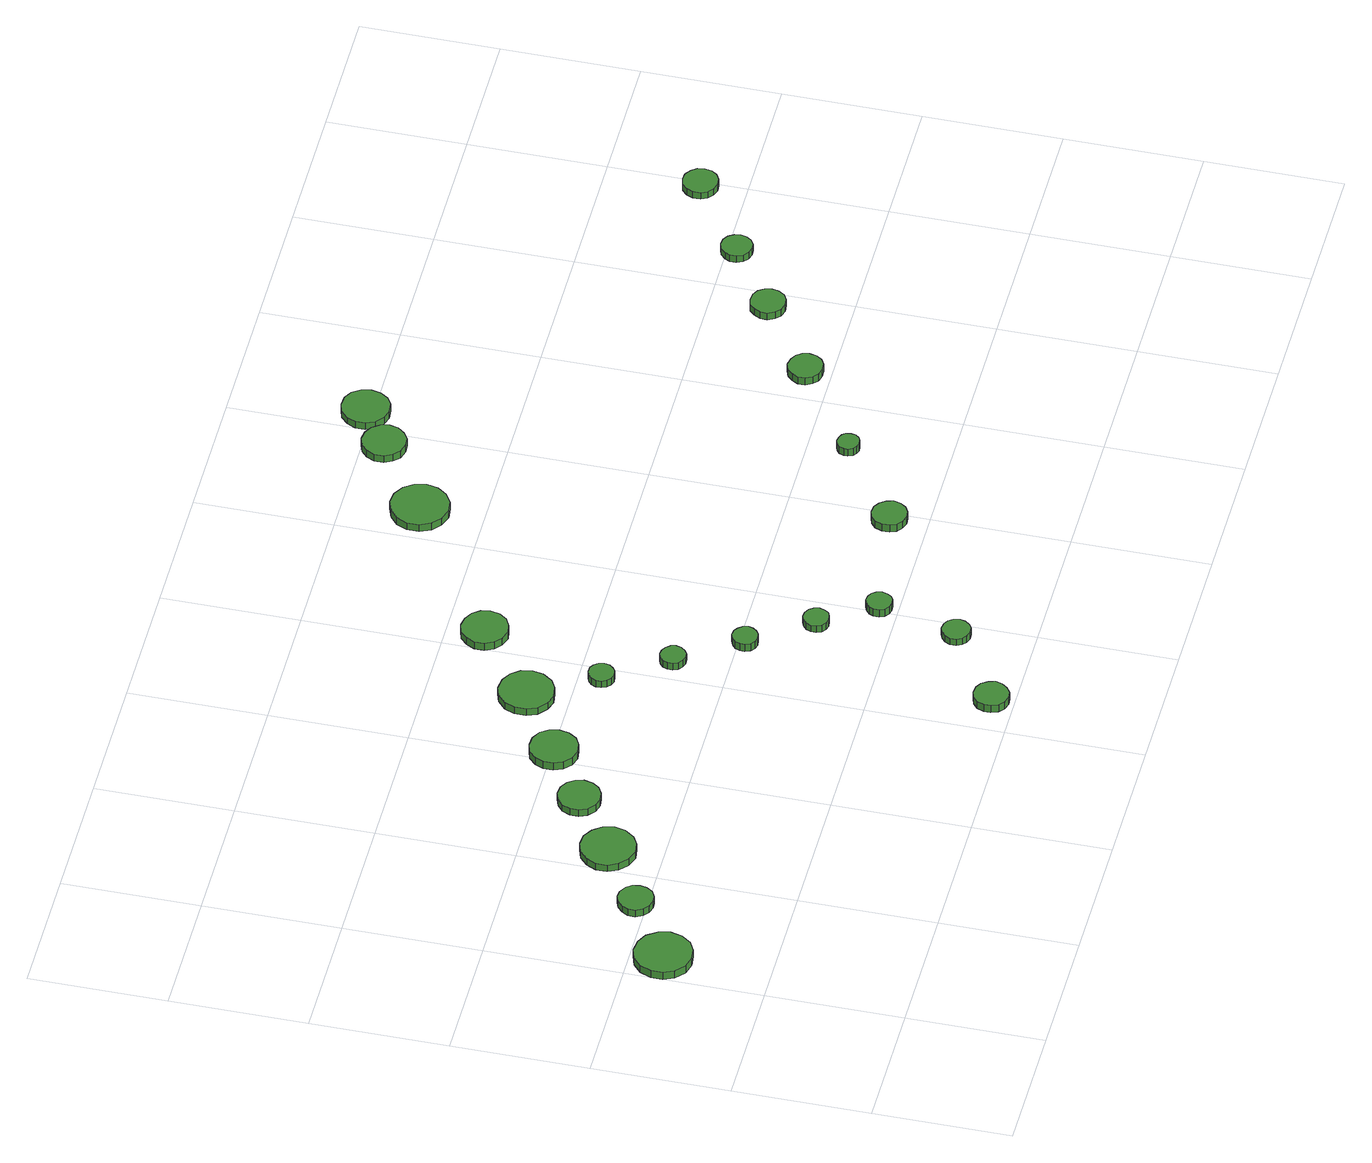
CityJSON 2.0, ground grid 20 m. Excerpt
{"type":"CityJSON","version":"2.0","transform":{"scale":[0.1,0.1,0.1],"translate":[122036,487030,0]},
"CityObjects":{
"tree1":{"type":"SolitaryVegetationObject","attributes":{"function":"something"},"geometry":[{"type":"MultiSurface","lod":"1","boundaries":[[[0,1,2,3,4,5,6,7,8,9,10,11,12,13,14]],[[15,16,17,18,19,20,21,22,23,24,25,26,27,28,29]],[[0,29,28,1]],[[1,28,27,2]],[[2,27,26,3]],[[3,26,25,4]],[[4,25,24,5]],[[5,24,23,6]],[[6,23,22,7]],[[7,22,21,8]],[[8,21,20,9]],[[9,20,19,10]],[[10,19,18,11]],[[11,18,17,12]],[[12,17,16,13]],[[13,16,15,14]],[[14,15,29,0]]]}]},
"tree2":{"type":"SolitaryVegetationObject","attributes":{"function":"something"},"geometry":[{"type":"MultiSurface","lod":"1","boundaries":[[[30,31,32,33,34,35,36,37,38,39,40,41,42,43,44]],[[45,46,47,48,49,50,51,52,53,54,55,56,57,58,59]],[[30,59,58,31]],[[31,58,57,32]],[[32,57,56,33]],[[33,56,55,34]],[[34,55,54,35]],[[35,54,53,36]],[[36,53,52,37]],[[37,52,51,38]],[[38,51,50,39]],[[39,50,49,40]],[[40,49,48,41]],[[41,48,47,42]],[[42,47,46,43]],[[43,46,45,44]],[[44,45,59,30]]]}]},
"tree3":{"type":"SolitaryVegetationObject","attributes":{"function":"something"},"geometry":[{"type":"MultiSurface","lod":"1","boundaries":[[[60,61,62,63,64,65,66,67,68,69,70,71,72,73,74]],[[75,76,77,78,79,80,81,82,83,84,85,86,87,88,89]],[[60,89,88,61]],[[61,88,87,62]],[[62,87,86,63]],[[63,86,85,64]],[[64,85,84,65]],[[65,84,83,66]],[[66,83,82,67]],[[67,82,81,68]],[[68,81,80,69]],[[69,80,79,70]],[[70,79,78,71]],[[71,78,77,72]],[[72,77,76,73]],[[73,76,75,74]],[[74,75,89,60]]]}]},
"tree4":{"type":"SolitaryVegetationObject","attributes":{"function":"something"},"geometry":[{"type":"MultiSurface","lod":"1","boundaries":[[[90,91,92,93,94,95,96,97,98,99,100,101,102,103,104]],[[105,106,107,108,109,110,111,112,113,114,115,116,117,118,119]],[[90,119,118,91]],[[91,118,117,92]],[[92,117,116,93]],[[93,116,115,94]],[[94,115,114,95]],[[95,114,113,96]],[[96,113,112,97]],[[97,112,111,98]],[[98,111,110,99]],[[99,110,109,100]],[[100,109,108,101]],[[101,108,107,102]],[[102,107,106,103]],[[103,106,105,104]],[[104,105,119,90]]]}]},
"tree5":{"type":"SolitaryVegetationObject","attributes":{"function":"something"},"geometry":[{"type":"MultiSurface","lod":"1","boundaries":[[[120,121,122,123,124,125,126,127,128,129,130,131,132,133,134]],[[135,136,137,138,139,140,141,142,143,144,145,146,147,148,149]],[[120,149,148,121]],[[121,148,147,122]],[[122,147,146,123]],[[123,146,145,124]],[[124,145,144,125]],[[125,144,143,126]],[[126,143,142,127]],[[127,142,141,128]],[[128,141,140,129]],[[129,140,139,130]],[[130,139,138,131]],[[131,138,137,132]],[[132,137,136,133]],[[133,136,135,134]],[[134,135,149,120]]]}]},
"tree6":{"type":"SolitaryVegetationObject","attributes":{"function":"something"},"geometry":[{"type":"MultiSurface","lod":"1","boundaries":[[[150,151,152,153,154,155,156,157,158,159,160,161,162,163,164]],[[165,166,167,168,169,170,171,172,173,174,175,176,177,178,179]],[[150,179,178,151]],[[151,178,177,152]],[[152,177,176,153]],[[153,176,175,154]],[[154,175,174,155]],[[155,174,173,156]],[[156,173,172,157]],[[157,172,171,158]],[[158,171,170,159]],[[159,170,169,160]],[[160,169,168,161]],[[161,168,167,162]],[[162,167,166,163]],[[163,166,165,164]],[[164,165,179,150]]]}]},
"tree7":{"type":"SolitaryVegetationObject","attributes":{"function":"something"},"geometry":[{"type":"MultiSurface","lod":"1","boundaries":[[[180,181,182,183,184,185,186,187,188,189,190,191,192,193,194]],[[195,196,197,198,199,200,201,202,203,204,205,206,207,208,209]],[[180,209,208,181]],[[181,208,207,182]],[[182,207,206,183]],[[183,206,205,184]],[[184,205,204,185]],[[185,204,203,186]],[[186,203,202,187]],[[187,202,201,188]],[[188,201,200,189]],[[189,200,199,190]],[[190,199,198,191]],[[191,198,197,192]],[[192,197,196,193]],[[193,196,195,194]],[[194,195,209,180]]]}]},
"tree8":{"type":"SolitaryVegetationObject","attributes":{"function":"something"},"geometry":[{"type":"MultiSurface","lod":"1","boundaries":[[[210,211,212,213,214,215,216,217,218,219,220,221,222,223,224]],[[225,226,227,228,229,230,231,232,233,234,235,236,237,238,239]],[[210,239,238,211]],[[211,238,237,212]],[[212,237,236,213]],[[213,236,235,214]],[[214,235,234,215]],[[215,234,233,216]],[[216,233,232,217]],[[217,232,231,218]],[[218,231,230,219]],[[219,230,229,220]],[[220,229,228,221]],[[221,228,227,222]],[[222,227,226,223]],[[223,226,225,224]],[[224,225,239,210]]]}]},
"tree9":{"type":"SolitaryVegetationObject","attributes":{"function":"something"},"geometry":[{"type":"MultiSurface","lod":"1","boundaries":[[[240,241,242,243,244,245,246,247,248,249,250,251,252,253,254]],[[255,256,257,258,259,260,261,262,263,264,265,266,267,268,269]],[[240,269,268,241]],[[241,268,267,242]],[[242,267,266,243]],[[243,266,265,244]],[[244,265,264,245]],[[245,264,263,246]],[[246,263,262,247]],[[247,262,261,248]],[[248,261,260,249]],[[249,260,259,250]],[[250,259,258,251]],[[251,258,257,252]],[[252,257,256,253]],[[253,256,255,254]],[[254,255,269,240]]]}]},
"tree10":{"type":"SolitaryVegetationObject","attributes":{"function":"something"},"geometry":[{"type":"MultiSurface","lod":"1","boundaries":[[[270,271,272,273,274,275,276,277,278,279,280,281,282,283,284]],[[285,286,287,288,289,290,291,292,293,294,295,296,297,298,299]],[[270,299,298,271]],[[271,298,297,272]],[[272,297,296,273]],[[273,296,295,274]],[[274,295,294,275]],[[275,294,293,276]],[[276,293,292,277]],[[277,292,291,278]],[[278,291,290,279]],[[279,290,289,280]],[[280,289,288,281]],[[281,288,287,282]],[[282,287,286,283]],[[283,286,285,284]],[[284,285,299,270]]]}]},
"tree11":{"type":"SolitaryVegetationObject","attributes":{"function":"something"},"geometry":[{"type":"MultiSurface","lod":"1","boundaries":[[[300,301,302,303,304,305,306,307,308,309,310,311,312,313,314]],[[315,316,317,318,319,320,321,322,323,324,325,326,327,328,329]],[[300,329,328,301]],[[301,328,327,302]],[[302,327,326,303]],[[303,326,325,304]],[[304,325,324,305]],[[305,324,323,306]],[[306,323,322,307]],[[307,322,321,308]],[[308,321,320,309]],[[309,320,319,310]],[[310,319,318,311]],[[311,318,317,312]],[[312,317,316,313]],[[313,316,315,314]],[[314,315,329,300]]]}]},
"tree12":{"type":"SolitaryVegetationObject","attributes":{"function":"something"},"geometry":[{"type":"MultiSurface","lod":"1","boundaries":[[[330,331,332,333,334,335,336,337,338,339,340,341,342,343,344]],[[345,346,347,348,349,350,351,352,353,354,355,356,357,358,359]],[[330,359,358,331]],[[331,358,357,332]],[[332,357,356,333]],[[333,356,355,334]],[[334,355,354,335]],[[335,354,353,336]],[[336,353,352,337]],[[337,352,351,338]],[[338,351,350,339]],[[339,350,349,340]],[[340,349,348,341]],[[341,348,347,342]],[[342,347,346,343]],[[343,346,345,344]],[[344,345,359,330]]]}]},
"tree13":{"type":"SolitaryVegetationObject","attributes":{"function":"something"},"geometry":[{"type":"MultiSurface","lod":"1","boundaries":[[[360,361,362,363,364,365,366,367,368,369,370,371,372,373,374]],[[375,376,377,378,379,380,381,382,383,384,385,386,387,388,389]],[[360,389,388,361]],[[361,388,387,362]],[[362,387,386,363]],[[363,386,385,364]],[[364,385,384,365]],[[365,384,383,366]],[[366,383,382,367]],[[367,382,381,368]],[[368,381,380,369]],[[369,380,379,370]],[[370,379,378,371]],[[371,378,377,372]],[[372,377,376,373]],[[373,376,375,374]],[[374,375,389,360]]]}]},
"tree14":{"type":"SolitaryVegetationObject","attributes":{"function":"something"},"geometry":[{"type":"MultiSurface","lod":"1","boundaries":[[[390,391,392,393,394,395,396,397,398,399,400,401,402,403,404]],[[405,406,407,408,409,410,411,412,413,414,415,416,417,418,419]],[[390,419,418,391]],[[391,418,417,392]],[[392,417,416,393]],[[393,416,415,394]],[[394,415,414,395]],[[395,414,413,396]],[[396,413,412,397]],[[397,412,411,398]],[[398,411,410,399]],[[399,410,409,400]],[[400,409,408,401]],[[401,408,407,402]],[[402,407,406,403]],[[403,406,405,404]],[[404,405,419,390]]]}]},
"tree15":{"type":"SolitaryVegetationObject","attributes":{"function":"something"},"geometry":[{"type":"MultiSurface","lod":"1","boundaries":[[[420,421,422,423,424,425,426,427,428,429,430,431,432,433,434]],[[435,436,437,438,439,440,441,442,443,444,445,446,447,448,449]],[[420,449,448,421]],[[421,448,447,422]],[[422,447,446,423]],[[423,446,445,424]],[[424,445,444,425]],[[425,444,443,426]],[[426,443,442,427]],[[427,442,441,428]],[[428,441,440,429]],[[429,440,439,430]],[[430,439,438,431]],[[431,438,437,432]],[[432,437,436,433]],[[433,436,435,434]],[[434,435,449,420]]]}]},
"tree16":{"type":"SolitaryVegetationObject","attributes":{"function":"something"},"geometry":[{"type":"MultiSurface","lod":"1","boundaries":[[[450,451,452,453,454,455,456,457,458,459,460,461,462,463,464]],[[465,466,467,468,469,470,471,472,473,474,475,476,477,478,479]],[[450,479,478,451]],[[451,478,477,452]],[[452,477,476,453]],[[453,476,475,454]],[[454,475,474,455]],[[455,474,473,456]],[[456,473,472,457]],[[457,472,471,458]],[[458,471,470,459]],[[459,470,469,460]],[[460,469,468,461]],[[461,468,467,462]],[[462,467,466,463]],[[463,466,465,464]],[[464,465,479,450]]]}]},
"tree17":{"type":"SolitaryVegetationObject","attributes":{"function":"something"},"geometry":[{"type":"MultiSurface","lod":"1","boundaries":[[[480,481,482,483,484,485,486,487,488,489,490,491,492,493,494]],[[495,496,497,498,499,500,501,502,503,504,505,506,507,508,509]],[[480,509,508,481]],[[481,508,507,482]],[[482,507,506,483]],[[483,506,505,484]],[[484,505,504,485]],[[485,504,503,486]],[[486,503,502,487]],[[487,502,501,488]],[[488,501,500,489]],[[489,500,499,490]],[[490,499,498,491]],[[491,498,497,492]],[[492,497,496,493]],[[493,496,495,494]],[[494,495,509,480]]]}]},
"tree18":{"type":"SolitaryVegetationObject","attributes":{"function":"something"},"geometry":[{"type":"MultiSurface","lod":"1","boundaries":[[[510,511,512,513,514,515,516,517,518,519,520,521,522,523,524]],[[525,526,527,528,529,530,531,532,533,534,535,536,537,538,539]],[[510,539,538,511]],[[511,538,537,512]],[[512,537,536,513]],[[513,536,535,514]],[[514,535,534,515]],[[515,534,533,516]],[[516,533,532,517]],[[517,532,531,518]],[[518,531,530,519]],[[519,530,529,520]],[[520,529,528,521]],[[521,528,527,522]],[[522,527,526,523]],[[523,526,525,524]],[[524,525,539,510]]]}]},
"tree19":{"type":"SolitaryVegetationObject","attributes":{"function":"something"},"geometry":[{"type":"MultiSurface","lod":"1","boundaries":[[[540,541,542,543,544,545,546,547,548,549,550,551,552,553,554]],[[555,556,557,558,559,560,561,562,563,564,565,566,567,568,569]],[[540,569,568,541]],[[541,568,567,542]],[[542,567,566,543]],[[543,566,565,544]],[[544,565,564,545]],[[545,564,563,546]],[[546,563,562,547]],[[547,562,561,548]],[[548,561,560,549]],[[549,560,559,550]],[[550,559,558,551]],[[551,558,557,552]],[[552,557,556,553]],[[553,556,555,554]],[[554,555,569,540]]]}]},
"tree20":{"type":"SolitaryVegetationObject","attributes":{"function":"something"},"geometry":[{"type":"MultiSurface","lod":"1","boundaries":[[[570,571,572,573,574,575,576,577,578,579,580,581,582,583,584]],[[585,586,587,588,589,590,591,592,593,594,595,596,597,598,599]],[[570,599,598,571]],[[571,598,597,572]],[[572,597,596,573]],[[573,596,595,574]],[[574,595,594,575]],[[575,594,593,576]],[[576,593,592,577]],[[577,592,591,578]],[[578,591,590,579]],[[579,590,589,580]],[[580,589,588,581]],[[581,588,587,582]],[[582,587,586,583]],[[583,586,585,584]],[[584,585,599,570]]]}]},
"tree21":{"type":"SolitaryVegetationObject","attributes":{"function":"something"},"geometry":[{"type":"MultiSurface","lod":"1","boundaries":[[[600,601,602,603,604,605,606,607,608,609,610,611,612,613,614]],[[615,616,617,618,619,620,621,622,623,624,625,626,627,628,629]],[[600,629,628,601]],[[601,628,627,602]],[[602,627,626,603]],[[603,626,625,604]],[[604,625,624,605]],[[605,624,623,606]],[[606,623,622,607]],[[607,622,621,608]],[[608,621,620,609]],[[609,620,619,610]],[[610,619,618,611]],[[611,618,617,612]],[[612,617,616,613]],[[613,616,615,614]],[[614,615,629,600]]]}]},
"tree22":{"type":"SolitaryVegetationObject","attributes":{"function":"something"},"geometry":[{"type":"MultiSurface","lod":"1","boundaries":[[[630,631,632,633,634,635,636,637,638,639,640,641,642,643,644]],[[645,646,647,648,649,650,651,652,653,654,655,656,657,658,659]],[[630,659,658,631]],[[631,658,657,632]],[[632,657,656,633]],[[633,656,655,634]],[[634,655,654,635]],[[635,654,653,636]],[[636,653,652,637]],[[637,652,651,638]],[[638,651,650,639]],[[639,650,649,640]],[[640,649,648,641]],[[641,648,647,642]],[[642,647,646,643]],[[643,646,645,644]],[[644,645,659,630]]]}]},
"tree23":{"type":"SolitaryVegetationObject","attributes":{"function":"something"},"geometry":[{"type":"MultiSurface","lod":"1","boundaries":[[[660,661,662,663,664,665,666,667,668,669,670,671,672,673,674]],[[675,676,677,678,679,680,681,682,683,684,685,686,687,688,689]],[[660,689,688,661]],[[661,688,687,662]],[[662,687,686,663]],[[663,686,685,664]],[[664,685,684,665]],[[665,684,683,666]],[[666,683,682,667]],[[667,682,681,668]],[[668,681,680,669]],[[669,680,679,670]],[[670,679,678,671]],[[671,678,677,672]],[[672,677,676,673]],[[673,676,675,674]],[[674,675,689,660]]]}]}
},
"vertices":[
[84,353,15],[80,370,15],[70,385,15],[55,393,15],[38,395,15],[21,390,15],[8,378,15],[1,362,15],[1,345,15],[8,329,15],[21,317,15],[38,312,15],[55,314,15],[70,322,15],[80,336,15],[80,336,2],[70,322,2],[55,314,2],[38,312,2],[21,317,2],[8,329,2],[1,345,2],[1,362,2],[8,378,2],[21,390,2],[38,395,2],[55,393,2],[70,385,2],[80,370,2],[84,353,2],
[168,416,14],[166,427,14],[160,435,14],[150,441,14],[140,442,14],[130,438,14],[122,431,14],[117,422,14],[117,411,14],[122,401,14],[130,394,14],[140,391,14],[150,392,14],[160,397,14],[166,406,14],[166,406,2],[160,397,2],[150,392,2],[140,391,2],[130,394,2],[122,401,2],[117,411,2],[117,422,2],[122,431,2],[130,438,2],[140,442,2],[150,441,2],[160,435,2],[166,427,2],[168,416,2],
[277,478,14],[273,494,14],[263,507,14],[249,516,14],[233,517,14],[217,512,14],[205,501,14],[198,486,14],[198,470,14],[205,455,14],[217,444,14],[233,438,14],[249,440,14],[263,448,14],[273,462,14],[273,462,2],[263,448,2],[249,440,2],[233,438,2],[217,444,2],[205,455,2],[198,470,2],[198,486,2],[205,501,2],[217,512,2],[233,517,2],[249,516,2],[263,507,2],[273,494,2],[277,478,2],
[360,541,14],[357,553,14],[350,563,14],[339,570,14],[326,571,14],[314,567,14],[304,559,14],[299,547,14],[299,534,14],[304,523,14],[314,514,14],[326,510,14],[339,512,14],[350,518,14],[357,528,14],[357,528,2],[350,518,2],[339,512,2],[326,510,2],[314,514,2],[304,523,2],[299,534,2],[299,547,2],[304,559,2],[314,567,2],[326,571,2],[339,570,2],[350,563,2],[357,553,2],[360,541,2],
[450,597,16],[447,611,16],[439,623,16],[426,630,16],[412,631,16],[398,627,16],[387,617,16],[382,604,16],[382,590,16],[387,577,16],[398,567,16],[412,562,16],[426,564,16],[439,571,16],[447,583,16],[447,583,3],[439,571,3],[426,564,3],[412,562,3],[398,567,3],[387,577,3],[382,590,3],[382,604,3],[387,617,3],[398,627,3],[412,631,3],[426,630,3],[439,623,3],[447,611,3],[450,597,3],
[681,32,20],[678,42,20],[672,51,20],[663,56,20],[653,57,20],[643,54,20],[635,47,20],[631,37,20],[631,27,20],[635,17,20],[643,10,20],[653,7,20],[663,8,20],[672,14,20],[678,22,20],[678,22,7],[672,14,7],[663,8,7],[653,7,7],[643,10,7],[635,17,7],[631,27,7],[631,37,7],[635,47,7],[643,54,7],[653,57,7],[663,56,7],[672,51,7],[678,42,7],[681,32,7],
[559,661,16],[556,677,16],[546,690,16],[532,698,16],[515,700,16],[500,695,16],[487,684,16],[481,669,16],[481,652,16],[487,637,16],[500,626,16],[515,621,16],[532,623,16],[546,631,16],[556,645,16],[556,645,4],[546,631,4],[532,623,4],[515,621,4],[500,626,4],[487,637,4],[481,652,4],[481,669,4],[487,684,4],[500,695,4],[515,700,4],[532,698,4],[546,690,4],[556,677,4],[559,661,4],
[597,568,16],[595,576,16],[590,582,16],[584,586,16],[576,586,16],[569,584,16],[563,579,16],[560,572,16],[560,564,16],[563,557,16],[569,552,16],[576,549,16],[584,550,16],[590,554,16],[595,560,16],[595,560,4],[590,554,4],[584,550,4],[576,549,4],[569,552,4],[563,557,4],[560,564,4],[560,572,4],[563,579,4],[569,584,4],[576,586,4],[584,586,4],[590,582,4],[595,576,4],[597,568,4],
[655,480,16],[653,487,16],[648,493,16],[642,497,16],[634,498,16],[627,496,16],[621,491,16],[618,484,16],[618,476,16],[621,469,16],[627,464,16],[634,461,16],[642,462,16],[648,466,16],[653,472,16],[653,472,4],[648,466,4],[642,462,4],[634,461,4],[627,464,4],[621,469,4],[618,476,4],[618,484,4],[621,491,4],[627,496,4],[634,498,4],[642,497,4],[648,493,4],[653,487,4],[655,480,4],
[793,109,20],[791,118,20],[786,125,20],[779,129,20],[770,130,20],[762,127,20],[756,121,20],[752,114,20],[752,105,20],[756,97,20],[762,92,20],[770,89,20],[779,90,20],[786,94,20],[791,101,20],[791,101,8],[786,94,8],[779,90,8],[770,89,8],[762,92,8],[756,97,8],[752,105,8],[752,114,8],[756,121,8],[762,127,8],[770,130,8],[779,129,8],[786,125,8],[791,118,8],[793,109,8],
[715,391,17],[713,399,17],[708,405,17],[702,409,17],[694,410,17],[687,407,17],[681,402,17],[678,395,17],[678,388,17],[681,380,17],[687,375,17],[694,373,17],[702,374,17],[708,378,17],[713,384,17],[713,384,4],[708,378,4],[702,374,4],[694,373,4],[687,375,4],[681,380,4],[678,388,4],[678,395,4],[681,402,4],[687,407,4],[694,410,4],[702,409,4],[708,405,4],[713,399,4],[715,391,4],
[774,304,17],[772,312,17],[768,318,17],[761,322,17],[753,323,17],[746,320,17],[740,315,17],[737,308,17],[737,300,17],[740,293,17],[746,288,17],[753,286,17],[761,287,17],[768,290,17],[772,297,17],[772,297,5],[768,290,5],[761,287,5],[753,286,5],[746,288,5],[740,293,5],[737,300,5],[737,308,5],[740,315,5],[746,320,5],[753,323,5],[761,322,5],[768,318,5],[772,312,5],[774,304,5],
[660,745,21],[657,758,21],[649,769,21],[636,776,21],[623,778,21],[609,774,21],[599,764,21],[593,752,21],[593,738,21],[599,725,21],[609,716,21],[623,711,21],[636,713,21],[649,720,21],[657,731,21],[657,731,8],[649,720,8],[636,713,8],[623,711,8],[609,716,8],[599,725,8],[593,738,8],[593,752,8],[599,764,8],[609,774,8],[623,778,8],[636,776,8],[649,769,8],[657,758,8],[660,745,8],
[826,227,17],[824,235,17],[820,241,17],[813,245,17],[805,246,17],[798,243,17],[792,238,17],[789,231,17],[789,223,17],[792,216,17],[798,211,17],[805,209,17],[813,209,17],[820,213,17],[824,220,17],[824,220,4],[820,213,4],[813,209,4],[805,209,4],[798,211,4],[792,216,4],[789,223,4],[789,231,4],[792,238,4],[798,243,4],[805,246,4],[813,245,4],[820,241,4],[824,235,4],[826,227,4],
[1008,254,20],[1005,264,20],[999,272,20],[990,278,20],[980,279,20],[970,276,20],[962,269,20],[958,259,20],[958,248,20],[962,239,20],[970,232,20],[980,229,20],[990,230,20],[999,235,20],[1005,243,20],[1005,243,7],[999,235,7],[990,230,7],[980,229,7],[970,232,7],[962,239,7],[958,248,7],[958,259,7],[962,269,7],[970,276,7],[980,279,7],[990,278,7],[999,272,7],[1005,264,7],[1008,254,7],
[897,891,16],[893,908,16],[883,922,16],[868,931,16],[851,933,16],[834,927,16],[821,916,16],[814,900,16],[814,882,16],[821,866,16],[834,855,16],[851,849,16],[868,851,16],[883,860,16],[893,874,16],[893,874,3],[883,860,3],[868,851,3],[851,849,3],[834,855,3],[821,866,3],[814,882,3],[814,900,3],[821,916,3],[834,927,3],[851,933,3],[868,931,3],[883,922,3],[893,908,3],[897,891,3],
[1129,343,19],[1128,350,19],[1124,355,19],[1118,358,19],[1111,359,19],[1105,357,19],[1100,353,19],[1097,346,19],[1097,340,19],[1100,333,19],[1105,329,19],[1111,327,19],[1118,328,19],[1124,331,19],[1128,336,19],[1128,336,6],[1124,331,6],[1118,328,6],[1111,327,6],[1105,329,6],[1100,333,6],[1097,340,6],[1097,346,6],[1100,353,6],[1105,357,6],[1111,359,6],[1118,358,6],[1124,355,6],[1128,350,6],[1129,343,6],
[1004,969,15],[1001,982,15],[993,993,15],[982,999,15],[969,1001,15],[956,997,15],[947,988,15],[941,976,15],[941,963,15],[947,951,15],[956,942,15],[969,938,15],[982,939,15],[993,946,15],[1001,956,15],[1001,956,2],[993,946,2],[982,939,2],[969,938,2],[956,942,2],[947,951,2],[941,963,2],[941,976,2],[947,988,2],[956,997,2],[969,1001,2],[982,999,2],[993,993,2],[1001,982,2],[1004,969,2],
[1068,1010,15],[1065,1024,15],[1057,1036,15],[1045,1043,15],[1030,1044,15],[1017,1040,15],[1006,1030,15],[1000,1017,15],[1000,1003,15],[1006,990,15],[1017,980,15],[1030,976,15],[1045,977,15],[1057,984,15],[1065,996,15],[1065,996,3],[1057,984,3],[1045,977,3],[1030,976,3],[1017,980,3],[1006,990,3],[1000,1003,3],[1000,1017,3],[1006,1030,3],[1017,1040,3],[1030,1044,3],[1045,1043,3],[1057,1036,3],[1065,1024,3],[1068,1010,3],
[1273,436,21],[1271,446,21],[1265,454,21],[1256,459,21],[1245,461,21],[1235,457,21],[1228,450,21],[1223,441,21],[1223,430,21],[1228,421,21],[1235,414,21],[1245,411,21],[1256,412,21],[1265,417,21],[1271,425,21],[1271,425,8],[1265,417,8],[1256,412,8],[1245,411,8],[1235,414,8],[1228,421,8],[1223,430,8],[1223,441,8],[1228,450,8],[1235,457,8],[1245,461,8],[1256,459,8],[1265,454,8],[1271,446,8],[1273,436,8],
[1392,517,19],[1390,527,19],[1384,536,19],[1375,541,19],[1364,542,19],[1354,539,19],[1347,532,19],[1342,522,19],[1342,512,19],[1347,502,19],[1354,495,19],[1364,492,19],[1375,493,19],[1384,498,19],[1390,507,19],[1390,507,7],[1384,498,7],[1375,493,7],[1364,492,7],[1354,495,7],[1347,502,7],[1342,512,7],[1342,522,7],[1347,532,7],[1354,539,7],[1364,542,7],[1375,541,7],[1384,536,7],[1390,527,7],[1392,517,7],
[1491,585,18],[1489,594,18],[1484,602,18],[1476,607,18],[1467,608,18],[1458,605,18],[1451,598,18],[1447,590,18],[1447,581,18],[1451,572,18],[1458,566,18],[1467,563,18],[1476,564,18],[1484,569,18],[1489,576,18],[1489,576,6],[1484,569,6],[1476,564,6],[1467,563,6],[1458,566,6],[1451,572,6],[1447,581,6],[1447,590,6],[1451,598,6],[1458,605,6],[1467,608,6],[1476,607,6],[1484,602,6],[1489,594,6],[1491,585,6],
[1612,665,17],[1610,675,17],[1604,683,17],[1595,689,17],[1585,690,17],[1575,687,17],[1567,680,17],[1563,670,17],[1563,659,17],[1567,650,17],[1575,643,17],[1585,640,17],[1595,641,17],[1604,646,17],[1610,654,17],[1610,654,5],[1604,646,5],[1595,641,5],[1585,640,5],[1575,643,5],[1567,650,5],[1563,659,5],[1563,670,5],[1567,680,5],[1575,687,5],[1585,690,5],[1595,689,5],[1604,683,5],[1610,675,5],[1612,665,5]
]}
